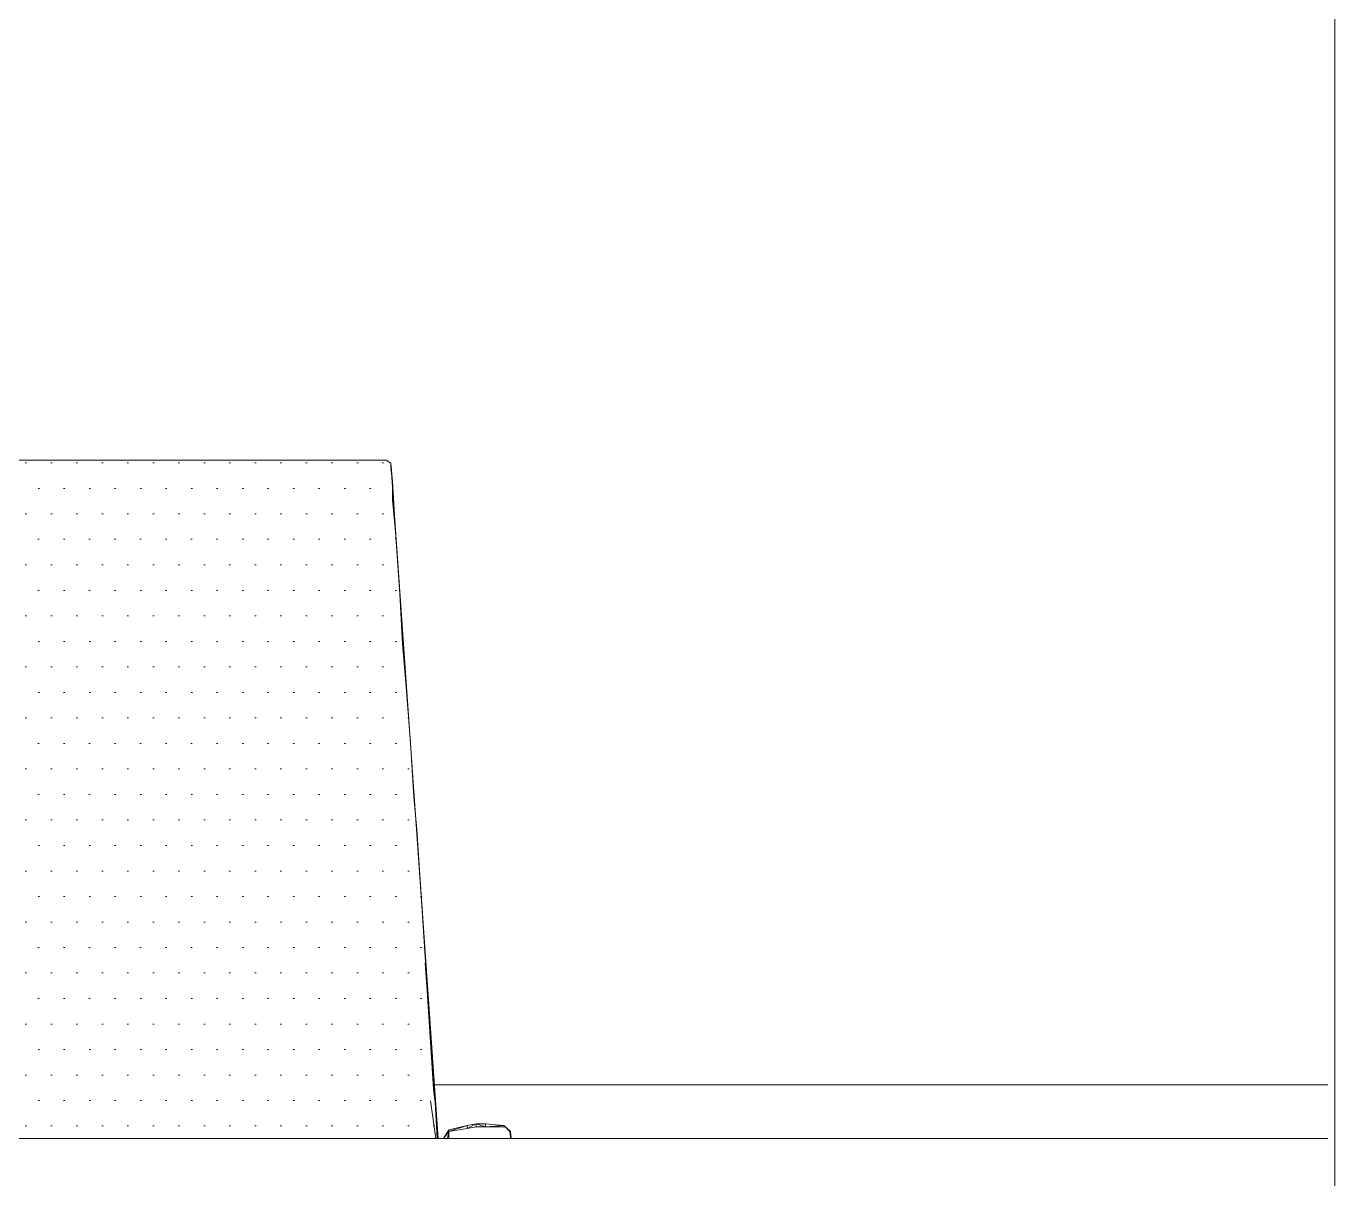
# Model space of a CAD drawing. Header units: millimetres. Extents: x -59 to 123, y 54 to 155.
# Drawn here: x 17.268 to 18.001, y 128.462 to 129.108 of the extents above; entities that cross this region are included whole.
import ezdxf

# ---------------------------------------------------------------- set-up
doc = ezdxf.new("R2010")
doc.units = ezdxf.units.MM
for name, color, linetype, lineweight in [('COTAS', 8, 'Continuous', 5), ('mobiliario', 7, 'Continuous', 0), ('MUROS', 7, 'Continuous', 80)]:
    doc.layers.add(name, color=color, linetype=linetype, lineweight=lineweight)

# ---------------------------------------------------------------- blocks, each defined once
blk = doc.blocks.new('FQ4')
at = {"layer": 'mobiliario', "ltscale": 0.5}
h = blk.add_hatch(dxfattribs=at)
h.set_pattern_fill('DOTS', color=256, scale=0.009, style=0, double=1)
h.set_pattern_definition([(0, (1852.636884, 1060.894221), (0.00714375, 0.0142875), [0, -0.0142875])])
h.paths.add_polyline_path([(1852.66605, 1061.27422), (1852.66349, 1061.27251), (1852.63688, 1060.89422), (1853.16286, 1060.89422), (1853.13614, 1061.27251), (1853.13358, 1061.27422)])
at = {"layer": 'mobiliario'}
for p, q in [((1852.66349, 1061.27251), (1852.66264, 1061.26226)), ((1852.66605, 1061.27422), (1852.66349, 1061.27251)), ((1852.66349, 1061.26995), (1852.66349, 1061.27251)), ((1853.13358, 1061.27422), (1852.66605, 1061.27422)), ((1852.66264, 1061.26226), (1852.66349, 1061.26995)), ((1852.66264, 1061.26226), (1852.66093, 1061.23405)), ((1852.66264, 1061.26226), (1852.66178, 1061.24943)), ((1852.66264, 1061.252), (1852.66264, 1061.26226)), ((1852.66093, 1061.23405), (1852.66264, 1061.252)), ((1852.66093, 1061.23405), (1852.66178, 1061.24943)), ((1852.66093, 1061.23405), (1852.65836, 1061.19901)), ((1852.65686, 1061.17127), (1852.65836, 1061.19901)), ((1852.65516, 1061.14943), (1852.65686, 1061.17127)), ((1852.65665, 1061.16738), (1852.65686, 1061.17127)), ((1852.65665, 1061.16738), (1852.65516, 1061.14943)), ((1852.65665, 1061.16738), (1852.6568, 1061.16748)), ((1852.65665, 1061.16738), (1852.65679, 1061.16737)), ((1852.65516, 1061.14943), (1852.65238, 1061.1161)), ((1852.65238, 1061.1161), (1852.65067, 1061.08533)), ((1852.65067, 1061.08533), (1852.64896, 1061.06738)), ((1852.64725, 1061.04174), (1852.64896, 1061.06738)), ((1852.63688, 1060.89422), (1852.64725, 1061.04174)), ((1852.63918, 1060.9187), (1852.64725, 1061.04174)), ((1852.64298, 1060.97422), (1852.6442, 1060.99258)), ((1852.64298, 1060.97422), (1852.63956, 1060.92208)), ((1852.63918, 1060.9187), (1852.63956, 1060.92208)), ((1852.63752, 1060.89422), (1852.6387, 1060.91439)), ((1852.64127, 1060.91525), (1852.63826, 1060.89422)), ((1852.6387, 1060.91439), (1852.63918, 1060.9187)), ((1852.60024, 1060.90157), (1852.5964, 1060.89815)), ((1852.59939, 1060.90072), (1852.5964, 1060.89815)), ((1852.59682, 1060.89815), (1852.59939, 1060.90072)), ((1852.59939, 1060.90072), (1852.60024, 1060.90157)), ((1852.6105, 1060.90072), (1852.59939, 1060.90072)), ((1852.6105, 1060.90243), (1852.60024, 1060.90157)), ((1852.6105, 1060.90072), (1852.60024, 1060.90157)), ((1852.61563, 1060.90243), (1852.6105, 1060.90072)), ((1852.61563, 1060.90243), (1852.6105, 1060.90243)), ((1852.6105, 1060.90243), (1852.6105, 1060.90072)), ((1852.61563, 1060.90072), (1852.6105, 1060.90072)), ((1852.61563, 1060.90243), (1852.62075, 1060.90157)), ((1852.61563, 1060.90243), (1852.61563, 1060.90072)), ((1852.62075, 1060.89986), (1852.61563, 1060.90243)), ((1852.61563, 1060.90072), (1852.62075, 1060.89986)), ((1852.62075, 1060.90157), (1852.62075, 1060.89986)), ((1852.63101, 1060.89815), (1852.62075, 1060.90157)), ((1852.63101, 1060.89901), (1852.62075, 1060.90157)), ((1852.62075, 1060.89986), (1852.63101, 1060.89815)), ((1852.63101, 1060.89815), (1852.63101, 1060.89901)), ((1852.634, 1060.89431), (1852.63101, 1060.89901)), ((1852.59608, 1060.89422), (1852.5964, 1060.89815)), ((1852.5964, 1060.89815), (1852.59612, 1060.89422)), ((1852.5964, 1060.8953), (1852.59623, 1060.89422)), ((1852.5964, 1060.89815), (1852.59682, 1060.89815)), ((1852.5964, 1060.89815), (1852.5964, 1060.8953)), ((1852.59682, 1060.89815), (1852.5964, 1060.8953)), ((1852.63101, 1060.89422), (1852.63101, 1060.89815)), ((1852.63176, 1060.89422), (1852.63101, 1060.89815)), ((1852.634, 1060.89431), (1852.63101, 1060.89815)), ((1852.634, 1060.89431), (1852.634, 1060.89422))]:
    blk.add_line(p, q, dxfattribs=at)
at = {"layer": 'mobiliario', "ltscale": 0.5}
for p, q in [((1852.63899, 1060.92422), (1852.13853, 1060.92422)), ((1852.13853, 1060.89422), (1853.65853, 1060.89422))]:
    blk.add_line(p, q, dxfattribs=at)
blk.add_lwpolyline([(1852.66605, 1061.27422), (1852.66349, 1061.27251), (1852.63688, 1060.89422), (1853.16286, 1060.89422), (1853.13614, 1061.27251), (1853.13358, 1061.27422), (1852.66605, 1061.27422)], dxfattribs=at)

msp = doc.modelspace()

# ---------------------------------------------------------------- linework, layer by layer
at = {"layer": 'MUROS', "color": 7, "lineweight": 5}
msp.add_line((18.00149, 130.46501), (18.00149, 127.76501), dxfattribs=at)

# ---------------------------------------------------------------- block references
at = {"layer": 'COTAS', "color": 7, "lineweight": 5, "xscale": -1}
msp.add_blockref('FQ4', (1870.13615, -932.40921), dxfattribs=at)

doc.saveas('drawing.dxf')
